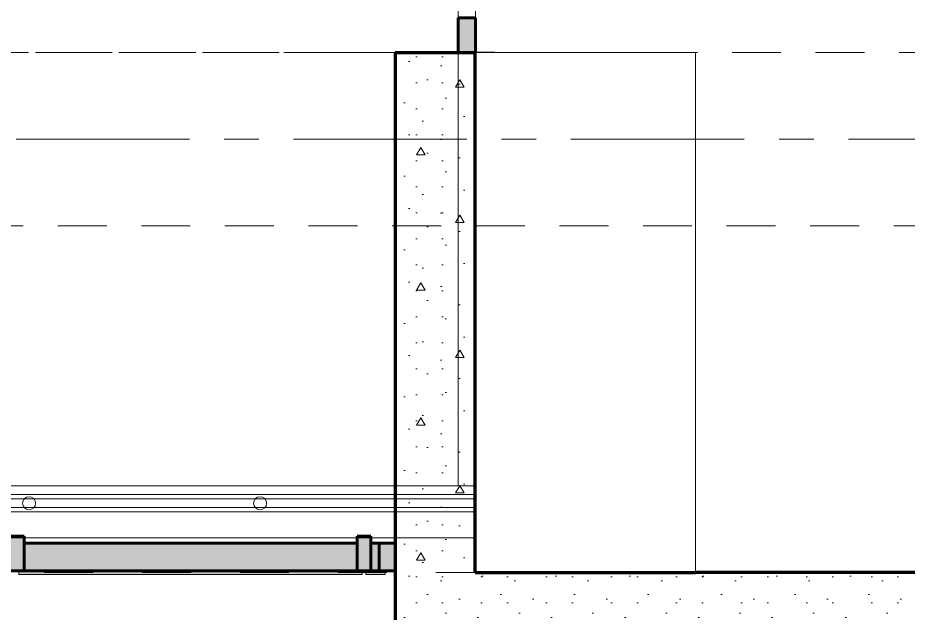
# Model space of a CAD drawing. Header units: inches. Extents: x -38 to 5698, y -33 to 92.
# Drawn here: x 210.85 to 213.418, y 6.083 to 7.8 of the extents above; entities that cross this region are included whole.
import ezdxf

# ---------------------------------------------------------------- set-up
doc = ezdxf.new("R2010")
doc.units = ezdxf.units.IN
doc.header["$MEASUREMENT"] = 0
doc.set_wipeout_variables(frame=1)
for name, pattern in [('Hidden Line', [0.195611, 0.141111, -0.0545]), ('Línea Oculta', [0.195611, 0.141111, -0.0545]), ('Oculto', [0.15875, 0.105833, -0.052917]), ('Punto & Raya', [0.65, 0.5, -0.075, 0, -0.075]), ('Rayas', [0.282222, 0.141111, -0.141111]), ('Wipeout_Contour', [1, 0, -1])]:
    doc.linetypes.add(name, pattern=pattern)
for name, color, linetype in [('02 _ ARQ _ ALB _ Ejes Generales', 7, 'Continuous'), ('02 _ ARQ _ ZON _ Espacio.3D', 7, 'Continuous'), ('08 _ STR _ EXT _ 07 Losa Aligerada', 7, 'Continuous'), ('08 _ STR _ EXT _ 08 Placas Inclinadas', 7, 'Continuous'), ('08 _ STR _ EXT _ 09 Vigas', 7, 'Continuous'), ('Acabado - Muros', 7, 'Continuous'), ('Estructura - 04 MURO', 253, 'Continuous'), ('Interior - Escaleras & Barandillas', 7, 'Continuous')]:
    doc.layers.add(name, color=color, linetype=linetype)
pattern_1 = [(0, (185.00002, 3e-09), (0, 0.3897114), [0.024375, -0.200625]), (0, (185.11252, 0.19486), (0, 0.3897114), [0.024375, -0.200625]), (60, (185.00002, 3e-09), (-0.3375, 0.1948557), [0.024375, -0.200625]), (60, (185.22502, 3e-09), (-0.3375, 0.1948557), [0.024375, -0.200625]), (120, (185.0244, 3e-09), (0.3375, 0.1948557), [0.024375, -0.200625]), (120, (185.2494, 3e-09), (0.3375, 0.1948557), [0.024375, -0.200625]), (0, (185.00002, 0.0375), (0, 0.075), [0, -0.075, 0, -0.1125]), (45, (185.03752, 0.0375), (-0.053033, 0.053033), [0, -0.05625, 0, -0.09375])]

msp = doc.modelspace()

# ---------------------------------------------------------------- hatches: boundary and pattern name
at = {"layer": '08 _ STR _ EXT _ 08 Placas Inclinadas', "linetype": 'Continuous', "lineweight": 9}
h = msp.add_hatch(dxfattribs=at)
h.set_pattern_fill('HORMIGÓN_EN_MASA_0002', style=0, pattern_type=2)
h.set_pattern_definition(pattern_1)
h.paths.add_polyline_path([(212.1695, 6.1561), (212.8045, 6.2005), (212.1695, 6.2005)])
h = msp.add_hatch(dxfattribs=at)
h.set_pattern_fill('HORMIGÓN_EN_MASA_0002', style=0, pattern_type=2)
h.set_pattern_definition(pattern_1)
h.paths.add_polyline_path([(216.79, 6.0611), (214.7981, 6.2005), (212.8045, 6.2005), (212.1695, 6.1561), (212.1695, 6.0005), (216.79, 6.0005)])
h = msp.add_hatch(dxfattribs=at)
h.set_pattern_fill('HORMIGÓN_EN_MASA_0002', style=0, pattern_type=2)
h.set_pattern_definition(pattern_1)
h.paths.add_polyline_path([(212.1695, 6.1561), (211.9385, 6.1399), (211.9385, 6.0005), (212.1695, 6.0005)])
at = {"layer": 'Acabado - Muros', "linetype": 'Continuous', "lineweight": 13}
for points in [[(210.8687, 6.205), (211.8287, 6.205), (211.8287, 6.285), (210.8687, 6.285)], [(211.8687, 6.205), (211.8923, 6.205), (211.8923, 6.285), (211.8687, 6.285)]]:
    msp.add_hatch(color=253, dxfattribs=at).paths.add_polyline_path(points)
at = {"layer": 'Acabado - Muros', "linetype": 'Continuous', "lineweight": 0}
msp.add_hatch(color=254, dxfattribs=at).paths.add_polyline_path([(211.8923, 6.205), (211.9385, 6.205), (211.9385, 6.285), (211.8923, 6.285)])
at = {"layer": 'Acabado - Muros', "linetype": 'Continuous', "lineweight": 9}
for points in [[(211.8437, 6.195), (211.8437, 6.205), (210.8537, 6.205), (210.8537, 6.195)], [(211.9096, 6.195), (211.9096, 6.205), (211.8537, 6.205), (211.8537, 6.195)]]:
    msp.add_hatch(color=250, dxfattribs=at).paths.add_polyline_path(points)

# ---------------------------------------------------------------- linework, layer by layer
at = {"layer": '02 _ ARQ _ ZON _ Espacio.3D', "color": 254, "linetype": 'Continuous', "lineweight": 0, "flags": 128}
for points in [[(208.57, 16.1), (208.07, 16.1), (208.07, 17.35), (205.07, 17.35), (205.07, 6.45), (207.5227, 6.4503), (207.5227, 7.7), (207.7527, 7.7), (208.07, 7.7), (208.07, 8.1), (208.57, 8.1), (208.57, 7.2), (207.6661, 7.2), (207.6661, 6.45), (212.1198, 6.45), (212.1198, 7.7005), (212.1198, 17.3498), (208.97, 17.3498), (208.97, 16.9001), (208.57, 16.9)], [(212.17, 7.7005), (212.2252, 7.7005), (212.225, 6.2005), (216.8495, 6.1997), (216.8495, 7.6997), (217.0795, 7.6996), (217.0796, 7.6996), (217.0795, 7.35), (219.2295, 7.35), (219.2295, 17.15), (215.57, 17.15), (215.57, 16.9), (215.57, 16.5), (215.07, 16.5), (215.07, 16.9), (215.07, 17.3496), (212.17, 17.3496)]]:
    msp.add_lwpolyline(points, close=True, dxfattribs=at)
at = {"layer": '08 _ STR _ EXT _ 08 Placas Inclinadas', "color": 7, "linetype": 'Continuous', "lineweight": 80}
for p, q in [((211.9385, 6.2005), (211.9385, 6.1399)), ((212.1695, 6.2005), (212.8045, 6.2005)), ((211.9385, 6.1399), (211.9385, 6.0005))]:
    msp.add_line(p, q, dxfattribs=at)
at = {"layer": '08 _ STR _ EXT _ 08 Placas Inclinadas', "color": 251, "linetype": 'Línea Oculta', "lineweight": 13, "flags": 128}
msp.add_lwpolyline([(210.1776, 7.7), (211.9385, 7.7)], dxfattribs=at)
at = {"layer": '08 _ STR _ EXT _ 08 Placas Inclinadas', "color": 7, "linetype": 'Continuous', "lineweight": 80, "flags": 128}
msp.add_lwpolyline([(214.7981, 6.2005), (212.8045, 6.2005)], dxfattribs=at)
at = {"layer": 'Acabado - Muros', "color": 7, "linetype": 'Continuous', "lineweight": 60}
for p, q in [((212.12, 7.8), (212.12, 7.7)), ((212.17, 7.8), (212.12, 7.8)), ((210.8687, 6.285), (210.8687, 6.205)), ((211.8287, 6.285), (210.8687, 6.285)), ((211.8287, 6.285), (211.8287, 6.205)), ((211.8687, 6.285), (211.8687, 6.205)), ((211.8923, 6.285), (211.8687, 6.285)), ((211.8923, 6.285), (211.8923, 6.205)), ((211.9385, 6.285), (211.8923, 6.285)), ((211.9385, 6.285), (211.9385, 6.205)), ((210.8687, 6.205), (210.8287, 6.205)), ((211.8287, 6.205), (210.8687, 6.205)), ((211.8687, 6.205), (211.8287, 6.205)), ((211.8923, 6.205), (211.8687, 6.205)), ((211.9385, 6.205), (211.8923, 6.205))]:
    msp.add_line(p, q, dxfattribs=at)
at = {"layer": 'Acabado - Muros', "color": 251, "linetype": 'Oculto', "lineweight": 13}
for p, q in [((210.9957, 7.7), (211.0099, 7.7)), ((211.0099, 7.7), (210.9957, 7.7)), ((212.135, 7.7), (211.0099, 7.7)), ((211.0099, 7.7), (212.135, 7.7))]:
    msp.add_line(p, q, dxfattribs=at)
at = {"layer": 'Acabado - Muros', "color": 7, "linetype": 'Continuous', "lineweight": 13, "flags": 128}
for points in [[(211.8437, 6.195), (211.8437, 6.205), (210.8537, 6.205), (210.8537, 6.195)], [(211.9096, 6.195), (211.9096, 6.205), (211.8537, 6.205), (211.8537, 6.195)]]:
    msp.add_lwpolyline(points, close=True, dxfattribs=at)

# ---------------------------------------------------------------- next in the draw order: wipeouts: each hides what was drawn before it
at = {"color": 254, "linetype": 'Wipeout_Contour', "lineweight": 0, "ltscale": 6537.740515}
msp.add_wipeout([(212.4605, 6.45), (210.1487, 6.45), (210.1487, 6.3), (212.4605, 6.3)], dxfattribs=at).dxf.layer = 'Estructura - 04 MURO'

# ---------------------------------------------------------------- next in the draw order: hatches: boundary and pattern name
at = {"layer": 'Acabado - Muros', "linetype": 'Continuous', "lineweight": 0}
for points in [[(210.8687, 6.305), (210.8287, 6.305), (210.8287, 6.205), (210.8687, 6.205)], [(211.8687, 6.305), (211.8287, 6.305), (211.8287, 6.205), (211.8687, 6.205)]]:
    msp.add_hatch(color=254, dxfattribs=at).paths.add_polyline_path(points)

# ---------------------------------------------------------------- next in the draw order: linework, layer by layer
at = {"layer": '08 _ STR _ EXT _ 07 Losa Aligerada', "color": 7, "linetype": 'Rayas', "lineweight": 18, "flags": 128}
msp.add_lwpolyline([(193.22, 11.97, 1.049431), (198.7936, 6.3), (209.6002, 6.3), (209.6002, 6.2005), (214.7981, 6.2005), (214.7981, 7.2), (222.07, 7.2), (222.07, 5.6637), (223.2699, 5.6637), (223.2699, 4.2), (228.3699, 4.2), (228.3699, 5.6637), (229.57, 5.6637), (229.57, 7.2), (236.57, 7.2), (236.57, 14.9999), (236.57, 15.1499), (236.5699, 15.1499), (236.5699, 15.7999), (236.57, 15.7999), (236.57, 18.1001), (236.57, 20.35), (234.07, 20.35), (231.67, 20.35), (231.67, 22.35), (231.67, 22.6), (231.67, 24.5), (231.67, 24.75), (231.67, 26.75), (236.57, 26.75), (236.57, 29.7), (236.57, 35.2005), (236.57, 39.9), (228.67, 39.9), (223.5529, 39.9), (223.5529, 40.9), (218.9324, 40.9), (218.9324, 39.9), (208.37, 39.9), (208.37, 41.4352), (207.42, 41.4352), (207.42, 42.9), (202.22, 42.9), (202.22, 41.4352), (201.2699, 41.4352), (201.2699, 39.9), (196.27, 39.9), (196.27, 41.1), (192.87, 41.1), (192.87, 37.7), (194.07, 37.7), (194.07, 33.9), (193.17, 33.9), (193.17, 21.2663), (193.22, 21.2663)], format="xyb", close=True, dxfattribs=at)
at = {"layer": '08 _ STR _ EXT _ 07 Losa Aligerada', "color": 7, "linetype": 'Continuous', "lineweight": 18, "flags": 128}
msp.add_lwpolyline([(193.17, 6.3), (212.7179, 6.3), (212.7179, 6.2005), (217.425, 6.2005), (217.425, 7.2), (222.17, 7.2), (222.17, 4.4445), (223.2699, 4.4445), (223.2699, 4.2), (228.3699, 4.2), (228.3699, 4.4445), (229.37, 4.4445)], dxfattribs=at)
at = {"layer": '08 _ STR _ EXT _ 08 Placas Inclinadas', "color": 7, "linetype": 'Continuous', "lineweight": 80}
msp.add_line((211.9385, 7.7), (211.9385, 6.2005), dxfattribs=at)
at = {"layer": 'Acabado - Muros', "color": 7, "linetype": 'Continuous', "lineweight": 60}
for p, q in [((210.8687, 6.305), (210.8287, 6.305)), ((210.8687, 6.305), (210.8687, 6.285)), ((211.8287, 6.305), (211.8287, 6.285)), ((211.8687, 6.305), (211.8287, 6.305)), ((211.8687, 6.305), (211.8687, 6.285))]:
    msp.add_line(p, q, dxfattribs=at)
at = {"layer": 'Estructura - 04 MURO', "color": 7, "linetype": 'Continuous', "lineweight": 13, "flags": 128}
for points in [[(212.4605, 6.45), (210.1487, 6.45)], [(212.4605, 6.3), (212.4605, 6.45)], [(210.1487, 6.3), (212.4605, 6.3)]]:
    msp.add_lwpolyline(points, dxfattribs=at)
at = {"layer": 'Interior - Escaleras & Barandillas', "color": 161, "linetype": 'Continuous', "lineweight": 13, "flags": 128}
for points in [[(212.2151, 6.375), (212.2151, 6.425), (206.8867, 6.425), (206.8867, 6.375)], [(212.2151, 6.3875), (212.2151, 6.4125), (206.8867, 6.4125), (206.8867, 6.3875)], [(212.2151, 6.3875), (212.2151, 6.4125), (206.8867, 6.4125), (206.8867, 6.3875)], [(212.2151, 6.3875), (212.2151, 6.4125), (206.8867, 6.4125), (206.8867, 6.3875)]]:
    msp.add_lwpolyline(points, close=True, dxfattribs=at)
for points in [[(210.883, 6.4188, 1), (210.883, 6.3813, 1)], [(211.5491, 6.4188, 1), (211.5491, 6.3813, 1)]]:
    msp.add_lwpolyline(points, format="xyb", close=True, dxfattribs=at)

# ---------------------------------------------------------------- next in the draw order: wipeouts: each hides what was drawn before it
at = {"color": 254, "linetype": 'Wipeout_Contour', "lineweight": 0, "ltscale": 6542.480143}
msp.add_wipeout([(212.8045, 6.2005), (212.8045, 7.7), (212.1695, 7.7), (212.1695, 6.2005)], dxfattribs=at).dxf.layer = '08 _ STR _ EXT _ 08 Placas Inclinadas'

# ---------------------------------------------------------------- next in the draw order: hatches: boundary and pattern name
at = {"layer": '08 _ STR _ EXT _ 08 Placas Inclinadas', "linetype": 'Continuous', "lineweight": 9}
h = msp.add_hatch(dxfattribs=at)
h.set_pattern_fill('HORMIGÓN_EN_MASA_0002', style=0, pattern_type=2)
h.set_pattern_definition(pattern_1)
h.paths.add_polyline_path([(212.1695, 6.2005), (212.1695, 7.7), (211.9385, 7.7), (211.9385, 6.2005)])
h = msp.add_hatch(dxfattribs=at)
h.set_pattern_fill('HORMIGÓN_EN_MASA_0002', style=0, pattern_type=2)
h.set_pattern_definition(pattern_1)
h.paths.add_polyline_path([(211.9385, 6.2005), (211.9385, 6.1399), (212.1695, 6.1561), (212.1695, 6.2005)])
at = {"layer": 'Acabado - Muros', "linetype": 'Continuous', "lineweight": 0}
msp.add_hatch(color=254, dxfattribs=at).paths.add_polyline_path([(212.12, 7.8), (212.12, 7.7), (212.17, 7.7), (212.17, 7.8)])

# ---------------------------------------------------------------- next in the draw order: linework, layer by layer
at = {"layer": '02 _ ARQ _ ALB _ Ejes Generales', "color": 252, "linetype": 'Punto & Raya', "lineweight": 13}
msp.add_line((190.8454, 7.45), (239.57, 7.45), dxfattribs=at)
at = {"layer": '08 _ STR _ EXT _ 08 Placas Inclinadas', "color": 7, "linetype": 'Continuous', "lineweight": 80}
for q in [(212.1695, 7.7), (212.8045, 6.2005)]:
    msp.add_line((212.1695, 6.2005), q, dxfattribs=at)
at = {"layer": '08 _ STR _ EXT _ 08 Placas Inclinadas', "color": 7, "linetype": 'Continuous', "lineweight": 80, "flags": 128}
msp.add_lwpolyline([(211.9385, 7.7), (212.1695, 7.7)], dxfattribs=at)
at = {"layer": '08 _ STR _ EXT _ 08 Placas Inclinadas', "color": 7, "linetype": 'Continuous', "lineweight": 13, "flags": 128}
for points in [[(212.1695, 7.7), (212.8045, 7.7)], [(212.8045, 6.2005), (212.8045, 7.7)]]:
    msp.add_lwpolyline(points, dxfattribs=at)
at = {"layer": '08 _ STR _ EXT _ 09 Vigas', "color": 251, "linetype": 'Hidden Line', "lineweight": 13}
for p, q in [((208.57, 7.7), (215.07, 7.7)), ((194.57, 7.2), (236.57, 7.2))]:
    msp.add_line(p, q, dxfattribs=at)
at = {"layer": 'Acabado - Muros', "color": 7, "linetype": 'Continuous', "lineweight": 60}
for p, q in [((212.17, 7.8), (212.17, 7.7)), ((212.17, 7.7), (212.12, 7.7))]:
    msp.add_line(p, q, dxfattribs=at)

doc.saveas('drawing.dxf')
